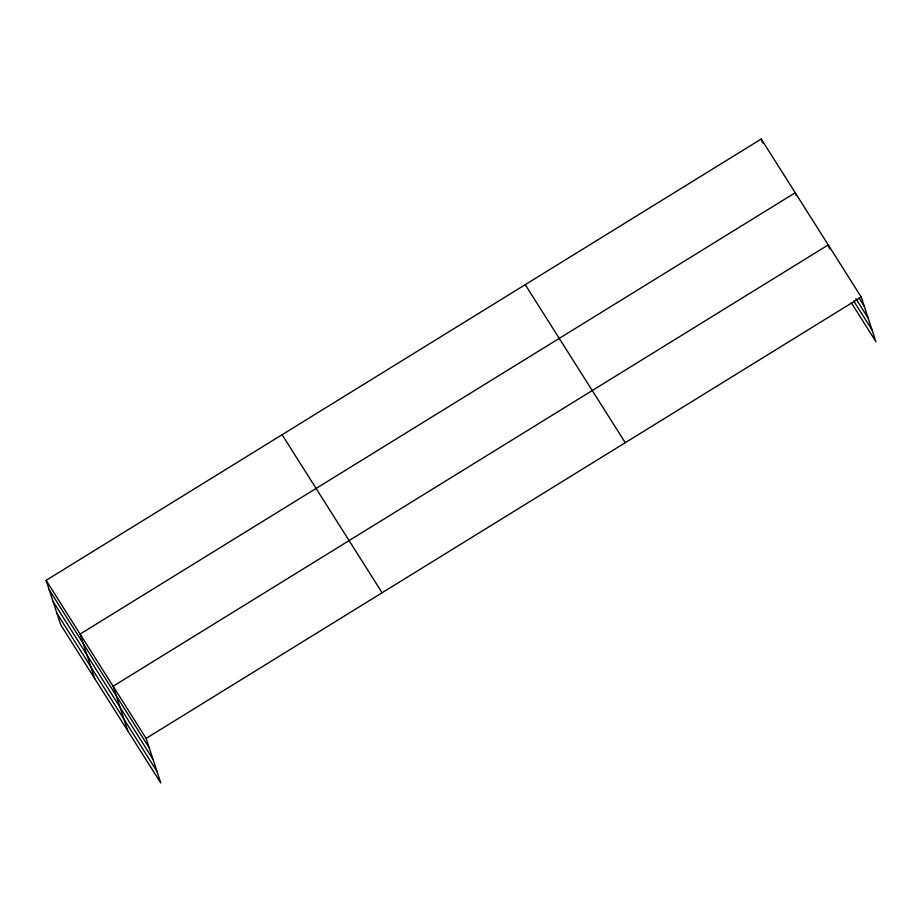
<?xml version="1.0" encoding="UTF-8"?>
<svg xmlns="http://www.w3.org/2000/svg" width="922" height="922" viewBox="0 0 922 922"><rect width="100%" height="100%" fill="white"/><g stroke="black" fill="none" stroke-linecap="round" stroke-linejoin="round"><path stroke-width="1.38" d="M46.1 580.353L146.114 738.395L160.774 782.974L60.76 624.932L46.1 580.353L761.226 139.026L861.24 297.068L875.9 341.647L851.34 302.831M146.114 738.395L861.24 297.068M858.958 297.967L864.329 306.45M855.87 298.659L868.144 318.067M853.657 300.929L872.085 330.03M525.24 284.668L625.254 442.698M282.097 434.711L382.1 592.754M49.189 589.746L149.203 747.788M53.003 601.363L153.017 759.394M56.945 613.326L156.947 771.357M829.558 248.94L828.244 244.906L113.106 686.245L127.766 730.823M796.112 195.441L795.237 192.756L80.099 634.082L94.759 678.673M761.226 139.026L762.552 143.048"/></g></svg>
